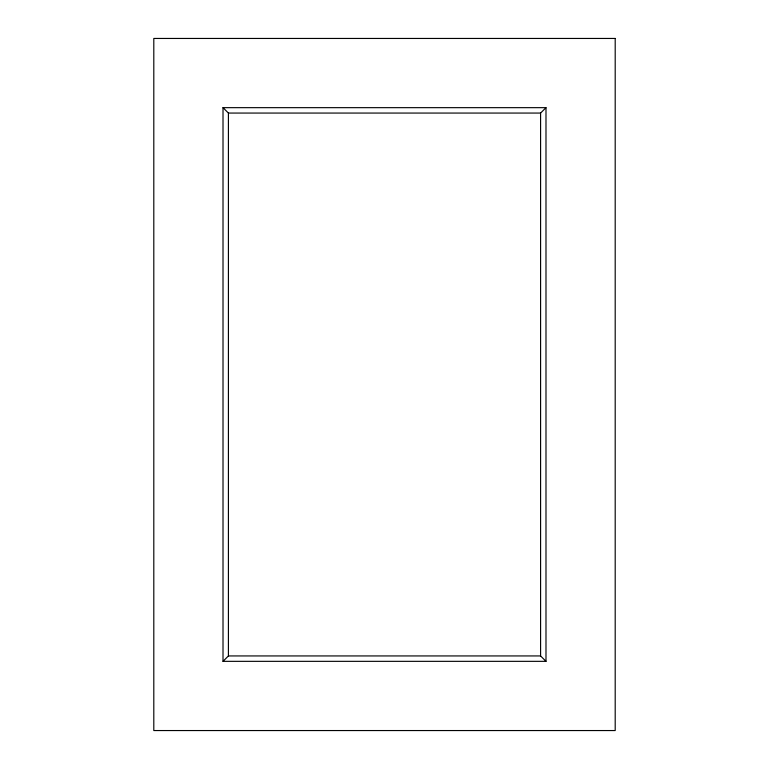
<?xml version="1.0" encoding="UTF-8"?>
<svg xmlns="http://www.w3.org/2000/svg" width="769" height="769" viewBox="0 0 769 769"><rect width="100%" height="100%" fill="white"/><g stroke="black" fill="none" stroke-linecap="round" stroke-linejoin="round"><path stroke-width="1.15" d="M545.99 661.34L540.588 655.938L540.588 113.062L545.99 107.66L223.01 107.66L223.01 661.34L545.99 661.34L545.99 107.66M223.01 661.34L228.412 655.938L228.412 113.062L223.01 107.66M228.412 113.062L540.588 113.062M228.412 655.938L540.588 655.938M615.2 38.45L153.8 38.45L153.8 730.55L615.2 730.55L615.2 38.45"/></g></svg>
